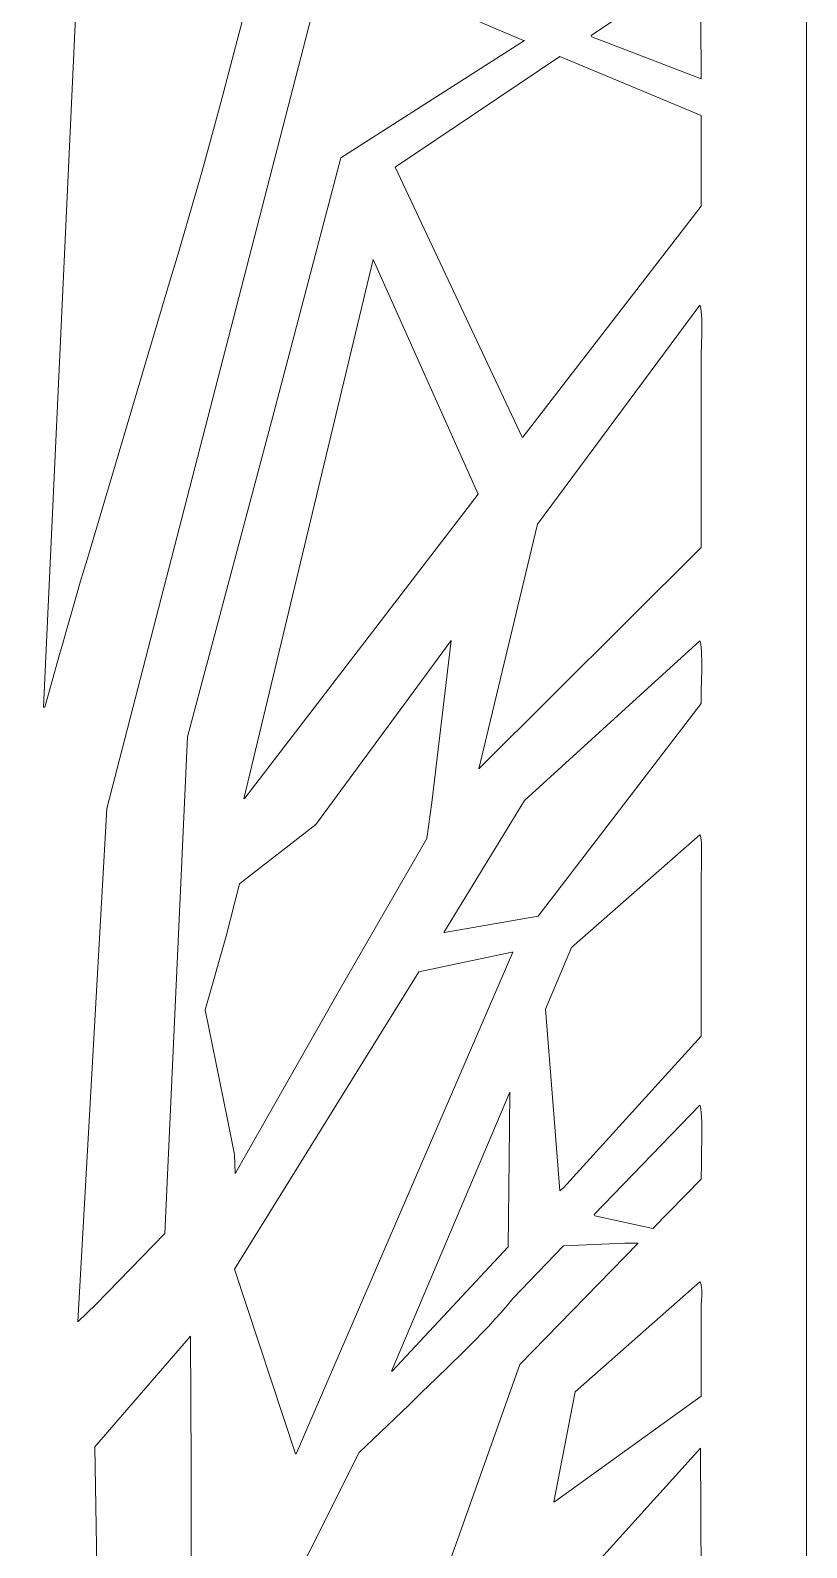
# Model space of a CAD drawing. Header units: centimetres. Extents: x -9.8 to 9.6, y -14.3 to 4.2.
# Drawn here: x 5.42 to 9.56, y -8.02 to 0.07 of the extents above; entities that cross this region are included whole.
import ezdxf

# ---------------------------------------------------------------- set-up
doc = ezdxf.new("R2010")
doc.units = ezdxf.units.CM
doc.header["$MEASUREMENT"] = 0
doc.layers.add('layer 1', color=7, linetype='Continuous')

msp = doc.modelspace()

# ---------------------------------------------------------------- linework, layer by layer
at = {"layer": 'layer 1', "color": 242, "lineweight": 9}
for points, knots in [([(0.32504, 4.21543), (0.32504, 4.21543), (0.32504, 4.21543), (0.32504, 4.21543), (0.32504, 4.21543), (0.32504, 4.21543), (9.55647, 4.21543), (9.55647, 4.21543), (9.55647, 4.21543), (9.55647, 4.21543), (9.55647, 4.21543), (9.55647, 4.21543), (9.55647, 4.21543), (9.55647, 4.21543), (9.55647, -14.27975), (9.55647, -14.27975), (9.55647, -14.27975), (9.55647, -14.27975), (9.55647, -14.27975), (9.55647, -14.27975), (9.55647, -14.27975), (9.55647, -14.27975), (0.32504, -14.27975), (0.32504, -14.27975), (0.32504, -14.27975), (0.32504, -14.27975), (0.32504, -14.27975), (0.32504, -14.27975), (0.32504, -14.27975), (0.32504, -14.27975), (0.32504, 4.21543), (0.32504, 4.21543), (0.32504, 4.21543), (0.32504, 4.21543), (0.32504, 4.21543), (0.32504, 4.21543)], [0, 0, 0, 0, 0.1, 0.1, 0.1, 0.1, 0.2, 0.2, 0.2, 0.2, 0.3, 0.3, 0.3, 0.3, 0.4, 0.4, 0.4, 0.4, 0.5, 0.5, 0.5, 0.5, 0.6, 0.6, 0.6, 0.6, 0.7, 0.7, 0.7, 0.7, 0.8, 0.8, 0.8, 0.8, 1, 1, 1, 1]), ([(5.72714, 1.63804), (5.72714, 1.63804), (5.72714, 1.63804), (5.72714, 1.63804), (5.72714, 1.63804), (5.72714, 1.63804), (5.48618, -3.53957), (5.48618, -3.53957), (5.48618, -3.53957), (5.48618, -3.53957), (5.48618, -3.53957), (5.48618, -3.53957), (5.48618, -3.53957), (5.48618, -3.53957), (5.48944, -3.53957), (5.48944, -3.53957), (5.48944, -3.53957), (5.48944, -3.53957), (5.48944, -3.53957), (5.48944, -3.53957), (5.48944, -3.53957), (5.48944, -3.53957), (5.49269, -3.53957), (5.49269, -3.53957), (5.49269, -3.53957), (5.49269, -3.53957), (5.49269, -3.53957), (5.49269, -3.53957), (5.49269, -3.53957), (5.49269, -3.53957), (5.57082, -3.25897), (5.57082, -3.25897), (5.57082, -3.25897), (5.57082, -3.25897), (5.57082, -3.25897), (5.57082, -3.25897), (5.57082, -3.25897), (5.57082, -3.25897), (5.59037, -3.19374), (5.59037, -3.19374), (5.59037, -3.19374), (5.59037, -3.19374), (5.60909, -3.12928), (5.60909, -3.12928), (5.60909, -3.12928), (5.60909, -3.12928), (5.64573, -3.00041), (5.64573, -3.00041), (5.64573, -3.00041), (5.64573, -3.00041), (5.68238, -2.87318), (5.68238, -2.87318), (5.68238, -2.87318), (5.68238, -2.87318), (5.70107, -2.80955), (5.70107, -2.80955), (5.70107, -2.80955), (5.70107, -2.80955), (5.72064, -2.74676), (5.72064, -2.74676), (5.72064, -2.74676), (5.72064, -2.74676), (5.72064, -2.74676), (5.72064, -2.74676), (5.72064, -2.74676), (5.72064, -2.74676), (6.16347, -1.25582), (6.16347, -1.25582), (6.16347, -1.25582), (6.16347, -1.25582), (6.16347, -1.25582), (6.16347, -1.25582), (6.16347, -1.25582), (6.16347, -1.25582), (6.19849, -1.14), (6.19849, -1.14), (6.19849, -1.14), (6.19849, -1.14), (6.23349, -1.02416), (6.23349, -1.02416), (6.23349, -1.02416), (6.23349, -1.02416), (6.26684, -0.90753), (6.26684, -0.90753), (6.26684, -0.90753), (6.26684, -0.90753), (6.30025, -0.79091), (6.30025, -0.79091), (6.30025, -0.79091), (6.30025, -0.79091), (6.33357, -0.67427), (6.33357, -0.67427), (6.33357, -0.67427), (6.33357, -0.67427), (6.36614, -0.55683), (6.36614, -0.55683), (6.36614, -0.55683), (6.36614, -0.55683), (6.42967, -0.32189), (6.42967, -0.32189), (6.42967, -0.32189), (6.42967, -0.32189), (6.49234, -0.08537), (6.49234, -0.08537), (6.49234, -0.08537), (6.49234, -0.08537), (6.55502, 0.15115), (6.55502, 0.15115), (6.55502, 0.15115), (6.55502, 0.15115), (6.67794, 0.62664), (6.67794, 0.62664), (6.67794, 0.62664), (6.67794, 0.62664), (6.67794, 0.62664), (6.67794, 0.62664), (6.67794, 0.62664), (6.67794, 0.62664), (6.87657, 1.48472), (6.87657, 1.48472), (6.87657, 1.48472), (6.87657, 1.48472), (6.87657, 1.48472), (6.87657, 1.48472), (6.87657, 1.48472), (6.87657, 1.48472), (6.87332, 1.49124), (6.87332, 1.49124), (6.87332, 1.49124), (6.87332, 1.49124), (6.87332, 1.49124), (6.87332, 1.49124), (6.87332, 1.49124), (6.87332, 1.49124), (5.72714, 1.63804), (5.72714, 1.63804), (5.72714, 1.63804), (5.72714, 1.63804), (5.72714, 1.63804), (5.72714, 1.63804)], [0, 0, 0, 0, 0.0277778, 0.0277778, 0.0277778, 0.0277778, 0.0555556, 0.0555556, 0.0555556, 0.0555556, 0.0833333, 0.0833333, 0.0833333, 0.0833333, 0.1111111, 0.1111111, 0.1111111, 0.1111111, 0.1388889, 0.1388889, 0.1388889, 0.1388889, 0.1666667, 0.1666667, 0.1666667, 0.1666667, 0.1944444, 0.1944444, 0.1944444, 0.1944444, 0.2222222, 0.2222222, 0.2222222, 0.2222222, 0.25, 0.25, 0.25, 0.25, 0.2777778, 0.2777778, 0.2777778, 0.2777778, 0.3055556, 0.3055556, 0.3055556, 0.3055556, 0.3333333, 0.3333333, 0.3333333, 0.3333333, 0.3611111, 0.3611111, 0.3611111, 0.3611111, 0.3888889, 0.3888889, 0.3888889, 0.3888889, 0.4166667, 0.4166667, 0.4166667, 0.4166667, 0.4444444, 0.4444444, 0.4444444, 0.4444444, 0.4722222, 0.4722222, 0.4722222, 0.4722222, 0.5, 0.5, 0.5, 0.5, 0.5277778, 0.5277778, 0.5277778, 0.5277778, 0.5555556, 0.5555556, 0.5555556, 0.5555556, 0.5833333, 0.5833333, 0.5833333, 0.5833333, 0.6111111, 0.6111111, 0.6111111, 0.6111111, 0.6388889, 0.6388889, 0.6388889, 0.6388889, 0.6666667, 0.6666667, 0.6666667, 0.6666667, 0.6944444, 0.6944444, 0.6944444, 0.6944444, 0.7222222, 0.7222222, 0.7222222, 0.7222222, 0.75, 0.75, 0.75, 0.75, 0.7777778, 0.7777778, 0.7777778, 0.7777778, 0.8055556, 0.8055556, 0.8055556, 0.8055556, 0.8333333, 0.8333333, 0.8333333, 0.8333333, 0.8611111, 0.8611111, 0.8611111, 0.8611111, 0.8888889, 0.8888889, 0.8888889, 0.8888889, 0.9166667, 0.9166667, 0.9166667, 0.9166667, 0.9444444, 0.9444444, 0.9444444, 0.9444444, 1, 1, 1, 1]), ([(6.99708, 0.46354), (6.99708, 0.46354), (6.99708, 0.46354), (6.99708, 0.46354), (6.99708, 0.46354), (6.99708, 0.46354), (5.82485, -4.08114), (5.82485, -4.08114), (5.82485, -4.08114), (5.82485, -4.08114), (5.82485, -4.08114), (5.82485, -4.08114), (5.82485, -4.08114), (5.82485, -4.08114), (5.66851, -6.81838), (5.66851, -6.81838), (5.66851, -6.81838), (5.66851, -6.81838), (5.66851, -6.81838), (5.66851, -6.81838), (5.66851, -6.81838), (5.66851, -6.81838), (5.67178, -6.81838), (5.67178, -6.81838), (5.67178, -6.81838), (5.67178, -6.81838), (5.67178, -6.81838), (5.67178, -6.81838), (5.67178, -6.81838), (5.67178, -6.81838), (5.76621, -6.72705), (5.76621, -6.72705), (5.76621, -6.72705), (5.76621, -6.72705), (5.76621, -6.72705), (5.76621, -6.72705), (5.76621, -6.72705), (5.76621, -6.72705), (6.13416, -6.34859), (6.13416, -6.34859), (6.13416, -6.34859), (6.13416, -6.34859), (6.13416, -6.34859), (6.13416, -6.34859), (6.13416, -6.34859), (6.13416, -6.34859), (6.25466, -3.69944), (6.25466, -3.69944), (6.25466, -3.69944), (6.25466, -3.69944), (6.25466, -3.69944), (6.25466, -3.69944), (6.25466, -3.69944), (6.25466, -3.69944), (6.71701, -1.96378), (6.71701, -1.96378), (6.71701, -1.96378), (6.71701, -1.96378), (6.71701, -1.96378), (6.71701, -1.96378), (6.71701, -1.96378), (6.71701, -1.96378), (7.07196, -0.6098), (7.07196, -0.6098), (7.07196, -0.6098), (7.07196, -0.6098), (7.07196, -0.6098), (7.07196, -0.6098), (7.07196, -0.6098), (7.07196, -0.6098), (8.05207, 0.01657), (8.05207, 0.01657), (8.05207, 0.01657), (8.05207, 0.01657), (8.05207, 0.01657), (8.05207, 0.01657), (8.05207, 0.01657), (8.05207, 0.01657), (8.0456, 0.01657), (8.0456, 0.01657), (8.0456, 0.01657), (8.0456, 0.01657), (8.0456, 0.01657), (8.0456, 0.01657), (8.0456, 0.01657), (8.0456, 0.01657), (6.99708, 0.46354), (6.99708, 0.46354), (6.99708, 0.46354), (6.99708, 0.46354), (6.99708, 0.46354), (6.99708, 0.46354)], [0, 0, 0, 0, 0.0416667, 0.0416667, 0.0416667, 0.0416667, 0.0833333, 0.0833333, 0.0833333, 0.0833333, 0.125, 0.125, 0.125, 0.125, 0.1666667, 0.1666667, 0.1666667, 0.1666667, 0.2083333, 0.2083333, 0.2083333, 0.2083333, 0.25, 0.25, 0.25, 0.25, 0.2916667, 0.2916667, 0.2916667, 0.2916667, 0.3333333, 0.3333333, 0.3333333, 0.3333333, 0.375, 0.375, 0.375, 0.375, 0.4166667, 0.4166667, 0.4166667, 0.4166667, 0.4583333, 0.4583333, 0.4583333, 0.4583333, 0.5, 0.5, 0.5, 0.5, 0.5416667, 0.5416667, 0.5416667, 0.5416667, 0.5833333, 0.5833333, 0.5833333, 0.5833333, 0.625, 0.625, 0.625, 0.625, 0.6666667, 0.6666667, 0.6666667, 0.6666667, 0.7083333, 0.7083333, 0.7083333, 0.7083333, 0.75, 0.75, 0.75, 0.75, 0.7916667, 0.7916667, 0.7916667, 0.7916667, 0.8333333, 0.8333333, 0.8333333, 0.8333333, 0.875, 0.875, 0.875, 0.875, 0.9166667, 0.9166667, 0.9166667, 0.9166667, 1, 1, 1, 1]), ([(8.98988, 0.43418), (8.98988, 0.43418), (8.98988, 0.43418), (8.98988, 0.43418), (8.98988, 0.43418), (8.98988, 0.43418), (8.40704, 0.04266), (8.40704, 0.04266), (8.40704, 0.04266), (8.40704, 0.04266), (8.40704, 0.04266), (8.40704, 0.04266), (8.40704, 0.04266), (8.40704, 0.04266), (8.41028, 0.03613), (8.41028, 0.03613), (8.41028, 0.03613), (8.41028, 0.03613), (8.41028, 0.03613), (8.41028, 0.03613), (8.41028, 0.03613), (8.41028, 0.03613), (8.99318, -0.18897), (8.99318, -0.18897), (8.99318, -0.18897), (8.99318, -0.18897), (8.99318, -0.18897), (8.99318, -0.18897), (8.99318, -0.18897), (8.99318, -0.18897), (8.98988, 0.43418), (8.98988, 0.43418), (8.98988, 0.43418), (8.98988, 0.43418), (8.98988, 0.43418), (8.98988, 0.43418)], [0, 0, 0, 0, 0.1, 0.1, 0.1, 0.1, 0.2, 0.2, 0.2, 0.2, 0.3, 0.3, 0.3, 0.3, 0.4, 0.4, 0.4, 0.4, 0.5, 0.5, 0.5, 0.5, 0.6, 0.6, 0.6, 0.6, 0.7, 0.7, 0.7, 0.7, 0.8, 0.8, 0.8, 0.8, 1, 1, 1, 1]), ([(8.24095, -0.06826), (8.24095, -0.06826), (8.24095, -0.06826), (8.24095, -0.06826), (8.24095, -0.06826), (8.24095, -0.06826), (7.36175, -0.65878), (7.36175, -0.65878), (7.36175, -0.65878), (7.36175, -0.65878), (7.36175, -0.65878), (7.36175, -0.65878), (7.36175, -0.65878), (7.36175, -0.65878), (8.03905, -2.10079), (8.03905, -2.10079), (8.03905, -2.10079), (8.03905, -2.10079), (8.03905, -2.10079), (8.03905, -2.10079), (8.03905, -2.10079), (8.03905, -2.10079), (8.04231, -2.10079), (8.04231, -2.10079), (8.04231, -2.10079), (8.04231, -2.10079), (8.04231, -2.10079), (8.04231, -2.10079), (8.04231, -2.10079), (8.04231, -2.10079), (8.99318, -0.86756), (8.99318, -0.86756), (8.99318, -0.86756), (8.99318, -0.86756), (8.99318, -0.86756), (8.99318, -0.86756), (8.99318, -0.86756), (8.99318, -0.86756), (8.99318, -0.38474), (8.99318, -0.38474), (8.99318, -0.38474), (8.99318, -0.38474), (8.99318, -0.38474), (8.99318, -0.38474), (8.99318, -0.38474), (8.99318, -0.38474), (8.24095, -0.06826), (8.24095, -0.06826), (8.24095, -0.06826), (8.24095, -0.06826), (8.24095, -0.06826), (8.24095, -0.06826)], [0, 0, 0, 0, 0.0714286, 0.0714286, 0.0714286, 0.0714286, 0.1428571, 0.1428571, 0.1428571, 0.1428571, 0.2142857, 0.2142857, 0.2142857, 0.2142857, 0.2857143, 0.2857143, 0.2857143, 0.2857143, 0.3571429, 0.3571429, 0.3571429, 0.3571429, 0.4285714, 0.4285714, 0.4285714, 0.4285714, 0.5, 0.5, 0.5, 0.5, 0.5714286, 0.5714286, 0.5714286, 0.5714286, 0.6428571, 0.6428571, 0.6428571, 0.6428571, 0.7142857, 0.7142857, 0.7142857, 0.7142857, 0.7857143, 0.7857143, 0.7857143, 0.7857143, 0.8571429, 0.8571429, 0.8571429, 0.8571429, 1, 1, 1, 1]), ([(7.24452, -1.15142), (7.24452, -1.15142), (7.24452, -1.15142), (7.24452, -1.15142), (7.24452, -1.15142), (7.24452, -1.15142), (6.55425, -4.02893), (6.55425, -4.02893), (6.55425, -4.02893), (6.55425, -4.02893), (6.55425, -4.02893), (6.55425, -4.02893), (6.55425, -4.02893), (6.55425, -4.02893), (6.56073, -4.02565), (6.56073, -4.02565), (6.56073, -4.02565), (6.56073, -4.02565), (6.56073, -4.02565), (6.56073, -4.02565), (6.56073, -4.02565), (6.56073, -4.02565), (7.80459, -2.40421), (7.80459, -2.40421), (7.80459, -2.40421), (7.80459, -2.40421), (7.80459, -2.40421), (7.80459, -2.40421), (7.80459, -2.40421), (7.80459, -2.40421), (7.24452, -1.15142), (7.24452, -1.15142), (7.24452, -1.15142), (7.24452, -1.15142), (7.24452, -1.15142), (7.24452, -1.15142)], [0, 0, 0, 0, 0.1, 0.1, 0.1, 0.1, 0.2, 0.2, 0.2, 0.2, 0.3, 0.3, 0.3, 0.3, 0.4, 0.4, 0.4, 0.4, 0.5, 0.5, 0.5, 0.5, 0.6, 0.6, 0.6, 0.6, 0.7, 0.7, 0.7, 0.7, 0.8, 0.8, 0.8, 0.8, 1, 1, 1, 1]), ([(8.98662, -1.39607), (8.98662, -1.39607), (8.98662, -1.39607), (8.98662, -1.39607), (8.98662, -1.39607), (8.98662, -1.39607), (8.12046, -2.56409), (8.12046, -2.56409), (8.12046, -2.56409), (8.12046, -2.56409), (8.12046, -2.56409), (8.12046, -2.56409), (8.12046, -2.56409), (8.12046, -2.56409), (7.80786, -3.86905), (7.80786, -3.86905), (7.80786, -3.86905), (7.80786, -3.86905), (7.80786, -3.86905), (7.80786, -3.86905), (7.80786, -3.86905), (7.80786, -3.86905), (8.99318, -2.68805), (8.99318, -2.68805), (8.99318, -2.68805), (8.99318, -2.68805), (8.99318, -2.68805), (8.99318, -2.68805), (8.99318, -2.68805), (8.99318, -2.68805), (8.99318, -1.72885), (8.99318, -1.72885), (8.99318, -1.72885), (8.99318, -1.72885), (8.99318, -1.72885), (8.99318, -1.72885), (8.99318, -1.72885), (8.99318, -1.72885), (8.99476, -1.65791), (8.99476, -1.65791), (8.99476, -1.65791), (8.99476, -1.65791), (8.99638, -1.60649), (8.99638, -1.60649), (8.99638, -1.60649), (8.99638, -1.60649), (8.99721, -1.55105), (8.99721, -1.55105), (8.99721, -1.55105), (8.99721, -1.55105), (8.99721, -1.49722), (8.99721, -1.49722), (8.99721, -1.49722), (8.99721, -1.49722), (8.99721, -1.47275), (8.99721, -1.47275), (8.99721, -1.47275), (8.99721, -1.47275), (8.99557, -1.44992), (8.99557, -1.44992), (8.99557, -1.44992), (8.99557, -1.44992), (8.99476, -1.43036), (8.99476, -1.43036), (8.99476, -1.43036), (8.99476, -1.43036), (8.99232, -1.41486), (8.99232, -1.41486), (8.99232, -1.41486), (8.99232, -1.41486), (8.98988, -1.40262), (8.98988, -1.40262), (8.98988, -1.40262), (8.98988, -1.40262), (8.98823, -1.39853), (8.98823, -1.39853), (8.98823, -1.39853), (8.98823, -1.39853), (8.98662, -1.39607), (8.98662, -1.39607), (8.98662, -1.39607), (8.98662, -1.39607), (8.98662, -1.39607), (8.98662, -1.39607)], [0, 0, 0, 0, 0.0454545, 0.0454545, 0.0454545, 0.0454545, 0.0909091, 0.0909091, 0.0909091, 0.0909091, 0.1363636, 0.1363636, 0.1363636, 0.1363636, 0.1818182, 0.1818182, 0.1818182, 0.1818182, 0.2272727, 0.2272727, 0.2272727, 0.2272727, 0.2727273, 0.2727273, 0.2727273, 0.2727273, 0.3181818, 0.3181818, 0.3181818, 0.3181818, 0.3636364, 0.3636364, 0.3636364, 0.3636364, 0.4090909, 0.4090909, 0.4090909, 0.4090909, 0.4545455, 0.4545455, 0.4545455, 0.4545455, 0.5, 0.5, 0.5, 0.5, 0.5454545, 0.5454545, 0.5454545, 0.5454545, 0.5909091, 0.5909091, 0.5909091, 0.5909091, 0.6363636, 0.6363636, 0.6363636, 0.6363636, 0.6818182, 0.6818182, 0.6818182, 0.6818182, 0.7272727, 0.7272727, 0.7272727, 0.7272727, 0.7727273, 0.7727273, 0.7727273, 0.7727273, 0.8181818, 0.8181818, 0.8181818, 0.8181818, 0.8636364, 0.8636364, 0.8636364, 0.8636364, 0.9090909, 0.9090909, 0.9090909, 0.9090909, 1, 1, 1, 1]), ([(7.66134, -3.18395), (7.66134, -3.18395), (7.66134, -3.18395), (7.66134, -3.18395), (7.66134, -3.18395), (7.66134, -3.18395), (6.93847, -4.16598), (6.93847, -4.16598), (6.93847, -4.16598), (6.93847, -4.16598), (6.93847, -4.16598), (6.93847, -4.16598), (6.93847, -4.16598), (6.93847, -4.16598), (6.53141, -4.48243), (6.53141, -4.48243), (6.53141, -4.48243), (6.53141, -4.48243), (6.53141, -4.48243), (6.53141, -4.48243), (6.53141, -4.48243), (6.53141, -4.48243), (6.4598, -4.76302), (6.4598, -4.76302), (6.4598, -4.76302), (6.4598, -4.76302), (6.4598, -4.76302), (6.4598, -4.76302), (6.4598, -4.76302), (6.4598, -4.76302), (6.34907, -5.15449), (6.34907, -5.15449), (6.34907, -5.15449), (6.34907, -5.15449), (6.34907, -5.15449), (6.34907, -5.15449), (6.34907, -5.15449), (6.34907, -5.15449), (6.46629, -5.73196), (6.46629, -5.73196), (6.46629, -5.73196), (6.46629, -5.73196), (6.46629, -5.73196), (6.46629, -5.73196), (6.46629, -5.73196), (6.46629, -5.73196), (6.50534, -5.9277), (6.50534, -5.9277), (6.50534, -5.9277), (6.50534, -5.9277), (6.50534, -5.9277), (6.50534, -5.9277), (6.50534, -5.9277), (6.50534, -5.9277), (6.50865, -6.02883), (6.50865, -6.02883), (6.50865, -6.02883), (6.50865, -6.02883), (6.50865, -6.02883), (6.50865, -6.02883), (6.50865, -6.02883), (6.50865, -6.02883), (6.51188, -6.02231), (6.51188, -6.02231), (6.51188, -6.02231), (6.51188, -6.02231), (6.51188, -6.02231), (6.51188, -6.02231), (6.51188, -6.02231), (6.51188, -6.02231), (7.0687, -5.04357), (7.0687, -5.04357), (7.0687, -5.04357), (7.0687, -5.04357), (7.0687, -5.04357), (7.0687, -5.04357), (7.0687, -5.04357), (7.0687, -5.04357), (7.53107, -4.24101), (7.53107, -4.24101), (7.53107, -4.24101), (7.53107, -4.24101), (7.53107, -4.24101), (7.53107, -4.24101), (7.53107, -4.24101), (7.53107, -4.24101), (7.55715, -4.04852), (7.55715, -4.04852), (7.55715, -4.04852), (7.55715, -4.04852), (7.55715, -4.04852), (7.55715, -4.04852), (7.55715, -4.04852), (7.55715, -4.04852), (7.66134, -3.18395), (7.66134, -3.18395), (7.66134, -3.18395), (7.66134, -3.18395), (7.66134, -3.18395), (7.66134, -3.18395)], [0, 0, 0, 0, 0.0384615, 0.0384615, 0.0384615, 0.0384615, 0.0769231, 0.0769231, 0.0769231, 0.0769231, 0.1153846, 0.1153846, 0.1153846, 0.1153846, 0.1538462, 0.1538462, 0.1538462, 0.1538462, 0.1923077, 0.1923077, 0.1923077, 0.1923077, 0.2307692, 0.2307692, 0.2307692, 0.2307692, 0.2692308, 0.2692308, 0.2692308, 0.2692308, 0.3076923, 0.3076923, 0.3076923, 0.3076923, 0.3461538, 0.3461538, 0.3461538, 0.3461538, 0.3846154, 0.3846154, 0.3846154, 0.3846154, 0.4230769, 0.4230769, 0.4230769, 0.4230769, 0.4615385, 0.4615385, 0.4615385, 0.4615385, 0.5, 0.5, 0.5, 0.5, 0.5384615, 0.5384615, 0.5384615, 0.5384615, 0.5769231, 0.5769231, 0.5769231, 0.5769231, 0.6153846, 0.6153846, 0.6153846, 0.6153846, 0.6538462, 0.6538462, 0.6538462, 0.6538462, 0.6923077, 0.6923077, 0.6923077, 0.6923077, 0.7307692, 0.7307692, 0.7307692, 0.7307692, 0.7692308, 0.7692308, 0.7692308, 0.7692308, 0.8076923, 0.8076923, 0.8076923, 0.8076923, 0.8461538, 0.8461538, 0.8461538, 0.8461538, 0.8846154, 0.8846154, 0.8846154, 0.8846154, 0.9230769, 0.9230769, 0.9230769, 0.9230769, 1, 1, 1, 1]), ([(8.98662, -3.1872), (8.98662, -3.1872), (8.98662, -3.1872), (8.98662, -3.1872), (8.98662, -3.1872), (8.98662, -3.1872), (8.05207, -4.03873), (8.05207, -4.03873), (8.05207, -4.03873), (8.05207, -4.03873), (8.05207, -4.03873), (8.05207, -4.03873), (8.05207, -4.03873), (8.05207, -4.03873), (7.62226, -4.74344), (7.62226, -4.74344), (7.62226, -4.74344), (7.62226, -4.74344), (7.62226, -4.74344), (7.62226, -4.74344), (7.62226, -4.74344), (7.62226, -4.74344), (7.6255, -4.74344), (7.6255, -4.74344), (7.6255, -4.74344), (7.6255, -4.74344), (7.6255, -4.74344), (7.6255, -4.74344), (7.6255, -4.74344), (7.6255, -4.74344), (8.1237, -4.65536), (8.1237, -4.65536), (8.1237, -4.65536), (8.1237, -4.65536), (8.1237, -4.65536), (8.1237, -4.65536), (8.1237, -4.65536), (8.1237, -4.65536), (8.99318, -3.51999), (8.99318, -3.51999), (8.99318, -3.51999), (8.99318, -3.51999), (8.99318, -3.51999), (8.99318, -3.51999), (8.99318, -3.51999), (8.99318, -3.51999), (8.99476, -3.44903), (8.99476, -3.44903), (8.99476, -3.44903), (8.99476, -3.44903), (8.99638, -3.39766), (8.99638, -3.39766), (8.99638, -3.39766), (8.99638, -3.39766), (8.99721, -3.34219), (8.99721, -3.34219), (8.99721, -3.34219), (8.99721, -3.34219), (8.99721, -3.28835), (8.99721, -3.28835), (8.99721, -3.28835), (8.99721, -3.28835), (8.99638, -3.26304), (8.99638, -3.26304), (8.99638, -3.26304), (8.99638, -3.26304), (8.99557, -3.24107), (8.99557, -3.24107), (8.99557, -3.24107), (8.99557, -3.24107), (8.99396, -3.22149), (8.99396, -3.22149), (8.99396, -3.22149), (8.99396, -3.22149), (8.99232, -3.20517), (8.99232, -3.20517), (8.99232, -3.20517), (8.99232, -3.20517), (8.98988, -3.19374), (8.98988, -3.19374), (8.98988, -3.19374), (8.98988, -3.19374), (8.98823, -3.18964), (8.98823, -3.18964), (8.98823, -3.18964), (8.98823, -3.18964), (8.98662, -3.1872), (8.98662, -3.1872), (8.98662, -3.1872), (8.98662, -3.1872), (8.98662, -3.1872), (8.98662, -3.1872)], [0, 0, 0, 0, 0.0416667, 0.0416667, 0.0416667, 0.0416667, 0.0833333, 0.0833333, 0.0833333, 0.0833333, 0.125, 0.125, 0.125, 0.125, 0.1666667, 0.1666667, 0.1666667, 0.1666667, 0.2083333, 0.2083333, 0.2083333, 0.2083333, 0.25, 0.25, 0.25, 0.25, 0.2916667, 0.2916667, 0.2916667, 0.2916667, 0.3333333, 0.3333333, 0.3333333, 0.3333333, 0.375, 0.375, 0.375, 0.375, 0.4166667, 0.4166667, 0.4166667, 0.4166667, 0.4583333, 0.4583333, 0.4583333, 0.4583333, 0.5, 0.5, 0.5, 0.5, 0.5416667, 0.5416667, 0.5416667, 0.5416667, 0.5833333, 0.5833333, 0.5833333, 0.5833333, 0.625, 0.625, 0.625, 0.625, 0.6666667, 0.6666667, 0.6666667, 0.6666667, 0.7083333, 0.7083333, 0.7083333, 0.7083333, 0.75, 0.75, 0.75, 0.75, 0.7916667, 0.7916667, 0.7916667, 0.7916667, 0.8333333, 0.8333333, 0.8333333, 0.8333333, 0.875, 0.875, 0.875, 0.875, 0.9166667, 0.9166667, 0.9166667, 0.9166667, 1, 1, 1, 1]), ([(8.98662, -4.22144), (8.98662, -4.22144), (8.98662, -4.22144), (8.98662, -4.22144), (8.98662, -4.22144), (8.98662, -4.22144), (8.30279, -4.82176), (8.30279, -4.82176), (8.30279, -4.82176), (8.30279, -4.82176), (8.30279, -4.82176), (8.30279, -4.82176), (8.30279, -4.82176), (8.30279, -4.82176), (8.16279, -5.15123), (8.16279, -5.15123), (8.16279, -5.15123), (8.16279, -5.15123), (8.16279, -5.15123), (8.16279, -5.15123), (8.16279, -5.15123), (8.16279, -5.15123), (8.20839, -5.71239), (8.20839, -5.71239), (8.20839, -5.71239), (8.20839, -5.71239), (8.20839, -5.71239), (8.20839, -5.71239), (8.20839, -5.71239), (8.20839, -5.71239), (8.24095, -6.12017), (8.24095, -6.12017), (8.24095, -6.12017), (8.24095, -6.12017), (8.24095, -6.12017), (8.24095, -6.12017), (8.24095, -6.12017), (8.24095, -6.12017), (8.26051, -6.10389), (8.26051, -6.10389), (8.26051, -6.10389), (8.26051, -6.10389), (8.26051, -6.10389), (8.26051, -6.10389), (8.26051, -6.10389), (8.26051, -6.10389), (8.99318, -5.2948), (8.99318, -5.2948), (8.99318, -5.2948), (8.99318, -5.2948), (8.99318, -5.2948), (8.99318, -5.2948), (8.99318, -5.2948), (8.99318, -5.2948), (8.99318, -4.49874), (8.99318, -4.49874), (8.99318, -4.49874), (8.99318, -4.49874), (8.99318, -4.49874), (8.99318, -4.49874), (8.99318, -4.49874), (8.99318, -4.49874), (8.99476, -4.43838), (8.99476, -4.43838), (8.99476, -4.43838), (8.99476, -4.43838), (8.99557, -4.39594), (8.99557, -4.39594), (8.99557, -4.39594), (8.99557, -4.39594), (8.99638, -4.35031), (8.99638, -4.35031), (8.99638, -4.35031), (8.99638, -4.35031), (8.99638, -4.30627), (8.99638, -4.30627), (8.99638, -4.30627), (8.99638, -4.30627), (8.99557, -4.26711), (8.99557, -4.26711), (8.99557, -4.26711), (8.99557, -4.26711), (8.99396, -4.25082), (8.99396, -4.25082), (8.99396, -4.25082), (8.99396, -4.25082), (8.99232, -4.23775), (8.99232, -4.23775), (8.99232, -4.23775), (8.99232, -4.23775), (8.98988, -4.22713), (8.98988, -4.22713), (8.98988, -4.22713), (8.98988, -4.22713), (8.98823, -4.22389), (8.98823, -4.22389), (8.98823, -4.22389), (8.98823, -4.22389), (8.98662, -4.22144), (8.98662, -4.22144), (8.98662, -4.22144), (8.98662, -4.22144), (8.98662, -4.22144), (8.98662, -4.22144)], [0, 0, 0, 0, 0.037037, 0.037037, 0.037037, 0.037037, 0.0740741, 0.0740741, 0.0740741, 0.0740741, 0.1111111, 0.1111111, 0.1111111, 0.1111111, 0.1481481, 0.1481481, 0.1481481, 0.1481481, 0.1851852, 0.1851852, 0.1851852, 0.1851852, 0.2222222, 0.2222222, 0.2222222, 0.2222222, 0.2592593, 0.2592593, 0.2592593, 0.2592593, 0.2962963, 0.2962963, 0.2962963, 0.2962963, 0.3333333, 0.3333333, 0.3333333, 0.3333333, 0.3703704, 0.3703704, 0.3703704, 0.3703704, 0.4074074, 0.4074074, 0.4074074, 0.4074074, 0.4444444, 0.4444444, 0.4444444, 0.4444444, 0.4814815, 0.4814815, 0.4814815, 0.4814815, 0.5185185, 0.5185185, 0.5185185, 0.5185185, 0.5555556, 0.5555556, 0.5555556, 0.5555556, 0.5925926, 0.5925926, 0.5925926, 0.5925926, 0.6296296, 0.6296296, 0.6296296, 0.6296296, 0.6666667, 0.6666667, 0.6666667, 0.6666667, 0.7037037, 0.7037037, 0.7037037, 0.7037037, 0.7407407, 0.7407407, 0.7407407, 0.7407407, 0.7777778, 0.7777778, 0.7777778, 0.7777778, 0.8148148, 0.8148148, 0.8148148, 0.8148148, 0.8518519, 0.8518519, 0.8518519, 0.8518519, 0.8888889, 0.8888889, 0.8888889, 0.8888889, 0.9259259, 0.9259259, 0.9259259, 0.9259259, 1, 1, 1, 1]), ([(7.9837, -4.84782), (7.9837, -4.84782), (7.9837, -4.84782), (7.9837, -4.84782), (7.9837, -4.84782), (7.9837, -4.84782), (7.48876, -4.95221), (7.48876, -4.95221), (7.48876, -4.95221), (7.48876, -4.95221), (7.48876, -4.95221), (7.48876, -4.95221), (7.48876, -4.95221), (7.48876, -4.95221), (6.50534, -6.53782), (6.50534, -6.53782), (6.50534, -6.53782), (6.50534, -6.53782), (6.50534, -6.53782), (6.50534, -6.53782), (6.50534, -6.53782), (6.50534, -6.53782), (6.83101, -7.52307), (6.83101, -7.52307), (6.83101, -7.52307), (6.83101, -7.52307), (6.83101, -7.52307), (6.83101, -7.52307), (6.83101, -7.52307), (6.83101, -7.52307), (6.83423, -7.52307), (6.83423, -7.52307), (6.83423, -7.52307), (6.83423, -7.52307), (6.83423, -7.52307), (6.83423, -7.52307), (6.83423, -7.52307), (6.83423, -7.52307), (7.99021, -4.84782), (7.99021, -4.84782), (7.99021, -4.84782), (7.99021, -4.84782), (7.99021, -4.84782), (7.99021, -4.84782), (7.99021, -4.84782), (7.99021, -4.84782), (7.9837, -4.84782), (7.9837, -4.84782), (7.9837, -4.84782), (7.9837, -4.84782), (7.9837, -4.84782), (7.9837, -4.84782)], [0, 0, 0, 0, 0.0714286, 0.0714286, 0.0714286, 0.0714286, 0.1428571, 0.1428571, 0.1428571, 0.1428571, 0.2142857, 0.2142857, 0.2142857, 0.2142857, 0.2857143, 0.2857143, 0.2857143, 0.2857143, 0.3571429, 0.3571429, 0.3571429, 0.3571429, 0.4285714, 0.4285714, 0.4285714, 0.4285714, 0.5, 0.5, 0.5, 0.5, 0.5714286, 0.5714286, 0.5714286, 0.5714286, 0.6428571, 0.6428571, 0.6428571, 0.6428571, 0.7142857, 0.7142857, 0.7142857, 0.7142857, 0.7857143, 0.7857143, 0.7857143, 0.7857143, 0.8571429, 0.8571429, 0.8571429, 0.8571429, 1, 1, 1, 1]), ([(7.97395, -5.59496), (7.97395, -5.59496), (7.97395, -5.59496), (7.97395, -5.59496), (7.97395, -5.59496), (7.97395, -5.59496), (7.34224, -7.08264), (7.34224, -7.08264), (7.34224, -7.08264), (7.34224, -7.08264), (7.34224, -7.08264), (7.34224, -7.08264), (7.34224, -7.08264), (7.34224, -7.08264), (7.34549, -7.08264), (7.34549, -7.08264), (7.34549, -7.08264), (7.34549, -7.08264), (7.34549, -7.08264), (7.34549, -7.08264), (7.34549, -7.08264), (7.34549, -7.08264), (7.96419, -6.42037), (7.96419, -6.42037), (7.96419, -6.42037), (7.96419, -6.42037), (7.96419, -6.42037), (7.96419, -6.42037), (7.96419, -6.42037), (7.96419, -6.42037), (7.97067, -5.95055), (7.97067, -5.95055), (7.97067, -5.95055), (7.97067, -5.95055), (7.97067, -5.95055), (7.97067, -5.95055), (7.97067, -5.95055), (7.97067, -5.95055), (7.97395, -5.59496), (7.97395, -5.59496), (7.97395, -5.59496), (7.97395, -5.59496), (7.97395, -5.59496), (7.97395, -5.59496)], [0, 0, 0, 0, 0.0833333, 0.0833333, 0.0833333, 0.0833333, 0.1666667, 0.1666667, 0.1666667, 0.1666667, 0.25, 0.25, 0.25, 0.25, 0.3333333, 0.3333333, 0.3333333, 0.3333333, 0.4166667, 0.4166667, 0.4166667, 0.4166667, 0.5, 0.5, 0.5, 0.5, 0.5833333, 0.5833333, 0.5833333, 0.5833333, 0.6666667, 0.6666667, 0.6666667, 0.6666667, 0.75, 0.75, 0.75, 0.75, 0.8333333, 0.8333333, 0.8333333, 0.8333333, 1, 1, 1, 1]), ([(8.98662, -5.66345), (8.98662, -5.66345), (8.98662, -5.66345), (8.98662, -5.66345), (8.98662, -5.66345), (8.98662, -5.66345), (8.42331, -6.24746), (8.42331, -6.24746), (8.42331, -6.24746), (8.42331, -6.24746), (8.42331, -6.24746), (8.42331, -6.24746), (8.42331, -6.24746), (8.42331, -6.24746), (8.42655, -6.25398), (8.42655, -6.25398), (8.42655, -6.25398), (8.42655, -6.25398), (8.42655, -6.25398), (8.42655, -6.25398), (8.42655, -6.25398), (8.42655, -6.25398), (8.73592, -6.32248), (8.73592, -6.32248), (8.73592, -6.32248), (8.73592, -6.32248), (8.73592, -6.32248), (8.73592, -6.32248), (8.73592, -6.32248), (8.73592, -6.32248), (8.99318, -6.05822), (8.99318, -6.05822), (8.99318, -6.05822), (8.99318, -6.05822), (8.99318, -6.05822), (8.99318, -6.05822), (8.99318, -6.05822), (8.99318, -6.05822), (8.99557, -5.97501), (8.99557, -5.97501), (8.99557, -5.97501), (8.99557, -5.97501), (8.99638, -5.91387), (8.99638, -5.91387), (8.99638, -5.91387), (8.99638, -5.91387), (8.99805, -5.84778), (8.99805, -5.84778), (8.99805, -5.84778), (8.99805, -5.84778), (8.99805, -5.78336), (8.99805, -5.78336), (8.99805, -5.78336), (8.99805, -5.78336), (8.99721, -5.75316), (8.99721, -5.75316), (8.99721, -5.75316), (8.99721, -5.75316), (8.99638, -5.72626), (8.99638, -5.72626), (8.99638, -5.72626), (8.99638, -5.72626), (8.99476, -5.7034), (8.99476, -5.7034), (8.99476, -5.7034), (8.99476, -5.7034), (8.99232, -5.68468), (8.99232, -5.68468), (8.99232, -5.68468), (8.99232, -5.68468), (8.98988, -5.67082), (8.98988, -5.67082), (8.98988, -5.67082), (8.98988, -5.67082), (8.98823, -5.66671), (8.98823, -5.66671), (8.98823, -5.66671), (8.98823, -5.66671), (8.98662, -5.66345), (8.98662, -5.66345), (8.98662, -5.66345), (8.98662, -5.66345), (8.98662, -5.66345), (8.98662, -5.66345)], [0, 0, 0, 0, 0.0454545, 0.0454545, 0.0454545, 0.0454545, 0.0909091, 0.0909091, 0.0909091, 0.0909091, 0.1363636, 0.1363636, 0.1363636, 0.1363636, 0.1818182, 0.1818182, 0.1818182, 0.1818182, 0.2272727, 0.2272727, 0.2272727, 0.2272727, 0.2727273, 0.2727273, 0.2727273, 0.2727273, 0.3181818, 0.3181818, 0.3181818, 0.3181818, 0.3636364, 0.3636364, 0.3636364, 0.3636364, 0.4090909, 0.4090909, 0.4090909, 0.4090909, 0.4545455, 0.4545455, 0.4545455, 0.4545455, 0.5, 0.5, 0.5, 0.5, 0.5454545, 0.5454545, 0.5454545, 0.5454545, 0.5909091, 0.5909091, 0.5909091, 0.5909091, 0.6363636, 0.6363636, 0.6363636, 0.6363636, 0.6818182, 0.6818182, 0.6818182, 0.6818182, 0.7272727, 0.7272727, 0.7272727, 0.7272727, 0.7727273, 0.7727273, 0.7727273, 0.7727273, 0.8181818, 0.8181818, 0.8181818, 0.8181818, 0.8636364, 0.8636364, 0.8636364, 0.8636364, 0.9090909, 0.9090909, 0.9090909, 0.9090909, 1, 1, 1, 1]), ([(8.58611, -6.40078), (8.58611, -6.40078), (8.58611, -6.40078), (8.58611, -6.40078), (8.58611, -6.40078), (8.58611, -6.40078), (8.26051, -6.41384), (8.26051, -6.41384), (8.26051, -6.41384), (8.26051, -6.41384), (8.26051, -6.41384), (8.26051, -6.41384), (8.26051, -6.41384), (8.26051, -6.41384), (7.99021, -6.69443), (7.99021, -6.69443), (7.99021, -6.69443), (7.99021, -6.69443), (7.99021, -6.69443), (7.99021, -6.69443), (7.99021, -6.69443), (7.99021, -6.69443), (7.95928, -6.7319), (7.95928, -6.7319), (7.95928, -6.7319), (7.95928, -6.7319), (7.92675, -6.76943), (7.92675, -6.76943), (7.92675, -6.76943), (7.92675, -6.76943), (7.89416, -6.80614), (7.89416, -6.80614), (7.89416, -6.80614), (7.89416, -6.80614), (7.8608, -6.84286), (7.8608, -6.84286), (7.8608, -6.84286), (7.8608, -6.84286), (7.8266, -6.87875), (7.8266, -6.87875), (7.8266, -6.87875), (7.8266, -6.87875), (7.7916, -6.91462), (7.7916, -6.91462), (7.7916, -6.91462), (7.7916, -6.91462), (7.72156, -6.9856), (7.72156, -6.9856), (7.72156, -6.9856), (7.72156, -6.9856), (7.64994, -7.05491), (7.64994, -7.05491), (7.64994, -7.05491), (7.64994, -7.05491), (7.57831, -7.12423), (7.57831, -7.12423), (7.57831, -7.12423), (7.57831, -7.12423), (7.50668, -7.19276), (7.50668, -7.19276), (7.50668, -7.19276), (7.50668, -7.19276), (7.43666, -7.26209), (7.43666, -7.26209), (7.43666, -7.26209), (7.43666, -7.26209), (7.43666, -7.26209), (7.43666, -7.26209), (7.43666, -7.26209), (7.43666, -7.26209), (7.16964, -7.51657), (7.16964, -7.51657), (7.16964, -7.51657), (7.16964, -7.51657), (7.16964, -7.51657), (7.16964, -7.51657), (7.16964, -7.51657), (7.16964, -7.51657), (6.90917, -8.03856), (6.90917, -8.03856), (6.90917, -8.03856), (6.90917, -8.03856), (6.90917, -8.03856), (6.90917, -8.03856), (6.90917, -8.03856), (6.90917, -8.03856), (6.67469, -8.48555), (6.67469, -8.48555), (6.67469, -8.48555), (6.67469, -8.48555), (6.67469, -8.48555), (6.67469, -8.48555), (6.67469, -8.48555), (6.67469, -8.48555), (6.45655, -9.09235), (6.45655, -9.09235), (6.45655, -9.09235), (6.45655, -9.09235), (6.45655, -9.09235), (6.45655, -9.09235), (6.45655, -9.09235), (6.45655, -9.09235), (6.11787, -10.01561), (6.11787, -10.01561), (6.11787, -10.01561), (6.11787, -10.01561), (6.11787, -10.01561), (6.11787, -10.01561), (6.11787, -10.01561), (6.11787, -10.01561), (5.59687, -11.43156), (5.59687, -11.43156), (5.59687, -11.43156), (5.59687, -11.43156), (5.59687, -11.43156), (5.59687, -11.43156), (5.59687, -11.43156), (5.59687, -11.43156), (5.60014, -11.43156), (5.60014, -11.43156), (5.60014, -11.43156), (5.60014, -11.43156), (5.60014, -11.43156), (5.60014, -11.43156), (5.60014, -11.43156), (5.60014, -11.43156), (5.60014, -11.42505), (5.60014, -11.42505), (5.60014, -11.42505), (5.60014, -11.42505), (5.60014, -11.42505), (5.60014, -11.42505), (5.60014, -11.42505), (5.60014, -11.42505), (7.43992, -8.69758), (7.43992, -8.69758), (7.43992, -8.69758), (7.43992, -8.69758), (7.43992, -8.69758), (7.43992, -8.69758), (7.43992, -8.69758), (7.43992, -8.69758), (8.02603, -7.04676), (8.02603, -7.04676), (8.02603, -7.04676), (8.02603, -7.04676), (8.02603, -7.04676), (8.02603, -7.04676), (8.02603, -7.04676), (8.02603, -7.04676), (8.65775, -6.40078), (8.65775, -6.40078), (8.65775, -6.40078), (8.65775, -6.40078), (8.65775, -6.40078), (8.65775, -6.40078), (8.65775, -6.40078), (8.65775, -6.40078), (8.58611, -6.40078), (8.58611, -6.40078), (8.58611, -6.40078), (8.58611, -6.40078), (8.58611, -6.40078), (8.58611, -6.40078)], [0, 0, 0, 0, 0.0238095, 0.0238095, 0.0238095, 0.0238095, 0.047619, 0.047619, 0.047619, 0.047619, 0.0714286, 0.0714286, 0.0714286, 0.0714286, 0.0952381, 0.0952381, 0.0952381, 0.0952381, 0.1190476, 0.1190476, 0.1190476, 0.1190476, 0.1428571, 0.1428571, 0.1428571, 0.1428571, 0.1666667, 0.1666667, 0.1666667, 0.1666667, 0.1904762, 0.1904762, 0.1904762, 0.1904762, 0.2142857, 0.2142857, 0.2142857, 0.2142857, 0.2380952, 0.2380952, 0.2380952, 0.2380952, 0.2619048, 0.2619048, 0.2619048, 0.2619048, 0.2857143, 0.2857143, 0.2857143, 0.2857143, 0.3095238, 0.3095238, 0.3095238, 0.3095238, 0.3333333, 0.3333333, 0.3333333, 0.3333333, 0.3571429, 0.3571429, 0.3571429, 0.3571429, 0.3809524, 0.3809524, 0.3809524, 0.3809524, 0.4047619, 0.4047619, 0.4047619, 0.4047619, 0.4285714, 0.4285714, 0.4285714, 0.4285714, 0.452381, 0.452381, 0.452381, 0.452381, 0.4761905, 0.4761905, 0.4761905, 0.4761905, 0.5, 0.5, 0.5, 0.5, 0.5238095, 0.5238095, 0.5238095, 0.5238095, 0.547619, 0.547619, 0.547619, 0.547619, 0.5714286, 0.5714286, 0.5714286, 0.5714286, 0.5952381, 0.5952381, 0.5952381, 0.5952381, 0.6190476, 0.6190476, 0.6190476, 0.6190476, 0.6428571, 0.6428571, 0.6428571, 0.6428571, 0.6666667, 0.6666667, 0.6666667, 0.6666667, 0.6904762, 0.6904762, 0.6904762, 0.6904762, 0.7142857, 0.7142857, 0.7142857, 0.7142857, 0.7380952, 0.7380952, 0.7380952, 0.7380952, 0.7619048, 0.7619048, 0.7619048, 0.7619048, 0.7857143, 0.7857143, 0.7857143, 0.7857143, 0.8095238, 0.8095238, 0.8095238, 0.8095238, 0.8333333, 0.8333333, 0.8333333, 0.8333333, 0.8571429, 0.8571429, 0.8571429, 0.8571429, 0.8809524, 0.8809524, 0.8809524, 0.8809524, 0.9047619, 0.9047619, 0.9047619, 0.9047619, 0.9285714, 0.9285714, 0.9285714, 0.9285714, 0.952381, 0.952381, 0.952381, 0.952381, 1, 1, 1, 1]), ([(8.98662, -6.60632), (8.98662, -6.60632), (8.98662, -6.60632), (8.98662, -6.60632), (8.98662, -6.60632), (8.98662, -6.60632), (8.32236, -7.19356), (8.32236, -7.19356), (8.32236, -7.19356), (8.32236, -7.19356), (8.32236, -7.19356), (8.32236, -7.19356), (8.32236, -7.19356), (8.32236, -7.19356), (8.20839, -7.78081), (8.20839, -7.78081), (8.20839, -7.78081), (8.20839, -7.78081), (8.20839, -7.78081), (8.20839, -7.78081), (8.20839, -7.78081), (8.20839, -7.78081), (8.21166, -7.78081), (8.21166, -7.78081), (8.21166, -7.78081), (8.21166, -7.78081), (8.21166, -7.78081), (8.21166, -7.78081), (8.21166, -7.78081), (8.21166, -7.78081), (8.99318, -7.21641), (8.99318, -7.21641), (8.99318, -7.21641), (8.99318, -7.21641), (8.99318, -7.21641), (8.99318, -7.21641), (8.99318, -7.21641), (8.99318, -7.21641), (8.99318, -6.7662), (8.99318, -6.7662), (8.99318, -6.7662), (8.99318, -6.7662), (8.99318, -6.7662), (8.99318, -6.7662), (8.99318, -6.7662), (8.99318, -6.7662), (8.99396, -6.74905), (8.99396, -6.74905), (8.99396, -6.74905), (8.99396, -6.74905), (8.99476, -6.72867), (8.99476, -6.72867), (8.99476, -6.72867), (8.99476, -6.72867), (8.99638, -6.70504), (8.99638, -6.70504), (8.99638, -6.70504), (8.99638, -6.70504), (8.99721, -6.68056), (8.99721, -6.68056), (8.99721, -6.68056), (8.99721, -6.68056), (8.99805, -6.6569), (8.99805, -6.6569), (8.99805, -6.6569), (8.99805, -6.6569), (8.99721, -6.6463), (8.99721, -6.6463), (8.99721, -6.6463), (8.99721, -6.6463), (8.99638, -6.63567), (8.99638, -6.63567), (8.99638, -6.63567), (8.99638, -6.63567), (8.99476, -6.62669), (8.99476, -6.62669), (8.99476, -6.62669), (8.99476, -6.62669), (8.99318, -6.61856), (8.99318, -6.61856), (8.99318, -6.61856), (8.99318, -6.61856), (8.98988, -6.61123), (8.98988, -6.61123), (8.98988, -6.61123), (8.98988, -6.61123), (8.98662, -6.60632), (8.98662, -6.60632), (8.98662, -6.60632), (8.98662, -6.60632), (8.98662, -6.60632), (8.98662, -6.60632)], [0, 0, 0, 0, 0.0416667, 0.0416667, 0.0416667, 0.0416667, 0.0833333, 0.0833333, 0.0833333, 0.0833333, 0.125, 0.125, 0.125, 0.125, 0.1666667, 0.1666667, 0.1666667, 0.1666667, 0.2083333, 0.2083333, 0.2083333, 0.2083333, 0.25, 0.25, 0.25, 0.25, 0.2916667, 0.2916667, 0.2916667, 0.2916667, 0.3333333, 0.3333333, 0.3333333, 0.3333333, 0.375, 0.375, 0.375, 0.375, 0.4166667, 0.4166667, 0.4166667, 0.4166667, 0.4583333, 0.4583333, 0.4583333, 0.4583333, 0.5, 0.5, 0.5, 0.5, 0.5416667, 0.5416667, 0.5416667, 0.5416667, 0.5833333, 0.5833333, 0.5833333, 0.5833333, 0.625, 0.625, 0.625, 0.625, 0.6666667, 0.6666667, 0.6666667, 0.6666667, 0.7083333, 0.7083333, 0.7083333, 0.7083333, 0.75, 0.75, 0.75, 0.75, 0.7916667, 0.7916667, 0.7916667, 0.7916667, 0.8333333, 0.8333333, 0.8333333, 0.8333333, 0.875, 0.875, 0.875, 0.875, 0.9166667, 0.9166667, 0.9166667, 0.9166667, 1, 1, 1, 1]), ([(6.27091, -6.8967), (6.27091, -6.8967), (6.27091, -6.8967), (6.27091, -6.8967), (6.27091, -6.8967), (6.27091, -6.8967), (5.75969, -7.48721), (5.75969, -7.48721), (5.75969, -7.48721), (5.75969, -7.48721), (5.75969, -7.48721), (5.75969, -7.48721), (5.75969, -7.48721), (5.75969, -7.48721), (5.79224, -9.39251), (5.79224, -9.39251), (5.79224, -9.39251), (5.79224, -9.39251), (5.79224, -9.39251), (5.79224, -9.39251), (5.79224, -9.39251), (5.79224, -9.39251), (5.79224, -9.38595), (5.79224, -9.38595), (5.79224, -9.38595), (5.79224, -9.38595), (5.79224, -9.38595), (5.79224, -9.38595), (5.79224, -9.38595), (5.79224, -9.38595), (6.2742, -8.27346), (6.2742, -8.27346), (6.2742, -8.27346), (6.2742, -8.27346), (6.2742, -8.27346), (6.2742, -8.27346), (6.2742, -8.27346), (6.2742, -8.27346), (6.2742, -7.5818), (6.2742, -7.5818), (6.2742, -7.5818), (6.2742, -7.5818), (6.2742, -7.5818), (6.2742, -7.5818), (6.2742, -7.5818), (6.2742, -7.5818), (6.27091, -6.8967), (6.27091, -6.8967), (6.27091, -6.8967), (6.27091, -6.8967), (6.27091, -6.8967), (6.27091, -6.8967)], [0, 0, 0, 0, 0.0714286, 0.0714286, 0.0714286, 0.0714286, 0.1428571, 0.1428571, 0.1428571, 0.1428571, 0.2142857, 0.2142857, 0.2142857, 0.2142857, 0.2857143, 0.2857143, 0.2857143, 0.2857143, 0.3571429, 0.3571429, 0.3571429, 0.3571429, 0.4285714, 0.4285714, 0.4285714, 0.4285714, 0.5, 0.5, 0.5, 0.5, 0.5714286, 0.5714286, 0.5714286, 0.5714286, 0.6428571, 0.6428571, 0.6428571, 0.6428571, 0.7142857, 0.7142857, 0.7142857, 0.7142857, 0.7857143, 0.7857143, 0.7857143, 0.7857143, 0.8571429, 0.8571429, 0.8571429, 0.8571429, 1, 1, 1, 1]), ([(8.98988, -7.49372), (8.98988, -7.49372), (8.98988, -7.49372), (8.98988, -7.49372), (8.98988, -7.49372), (8.98988, -7.49372), (8.12698, -8.44965), (8.12698, -8.44965), (8.12698, -8.44965), (8.12698, -8.44965), (8.12698, -8.44965), (8.12698, -8.44965), (8.12698, -8.44965), (8.12698, -8.44965), (7.94789, -8.74653), (7.94789, -8.74653), (7.94789, -8.74653), (7.94789, -8.74653), (7.94789, -8.74653), (7.94789, -8.74653), (7.94789, -8.74653), (7.94789, -8.74653), (7.79807, -8.98471), (7.79807, -8.98471), (7.79807, -8.98471), (7.79807, -8.98471), (7.79807, -8.98471), (7.79807, -8.98471), (7.79807, -8.98471), (7.79807, -8.98471), (8.66103, -8.41048), (8.66103, -8.41048), (8.66103, -8.41048), (8.66103, -8.41048), (8.66103, -8.41048), (8.66103, -8.41048), (8.66103, -8.41048), (8.66103, -8.41048), (8.99318, -8.1919), (8.99318, -8.1919), (8.99318, -8.1919), (8.99318, -8.1919), (8.99318, -8.1919), (8.99318, -8.1919), (8.99318, -8.1919), (8.99318, -8.1919), (8.98988, -7.49372), (8.98988, -7.49372), (8.98988, -7.49372), (8.98988, -7.49372), (8.98988, -7.49372), (8.98988, -7.49372)], [0, 0, 0, 0, 0.0714286, 0.0714286, 0.0714286, 0.0714286, 0.1428571, 0.1428571, 0.1428571, 0.1428571, 0.2142857, 0.2142857, 0.2142857, 0.2142857, 0.2857143, 0.2857143, 0.2857143, 0.2857143, 0.3571429, 0.3571429, 0.3571429, 0.3571429, 0.4285714, 0.4285714, 0.4285714, 0.4285714, 0.5, 0.5, 0.5, 0.5, 0.5714286, 0.5714286, 0.5714286, 0.5714286, 0.6428571, 0.6428571, 0.6428571, 0.6428571, 0.7142857, 0.7142857, 0.7142857, 0.7142857, 0.7857143, 0.7857143, 0.7857143, 0.7857143, 0.8571429, 0.8571429, 0.8571429, 0.8571429, 1, 1, 1, 1])]:
    msp.add_open_spline(points, degree=3, knots=knots, dxfattribs=at)

doc.saveas('drawing.dxf')
